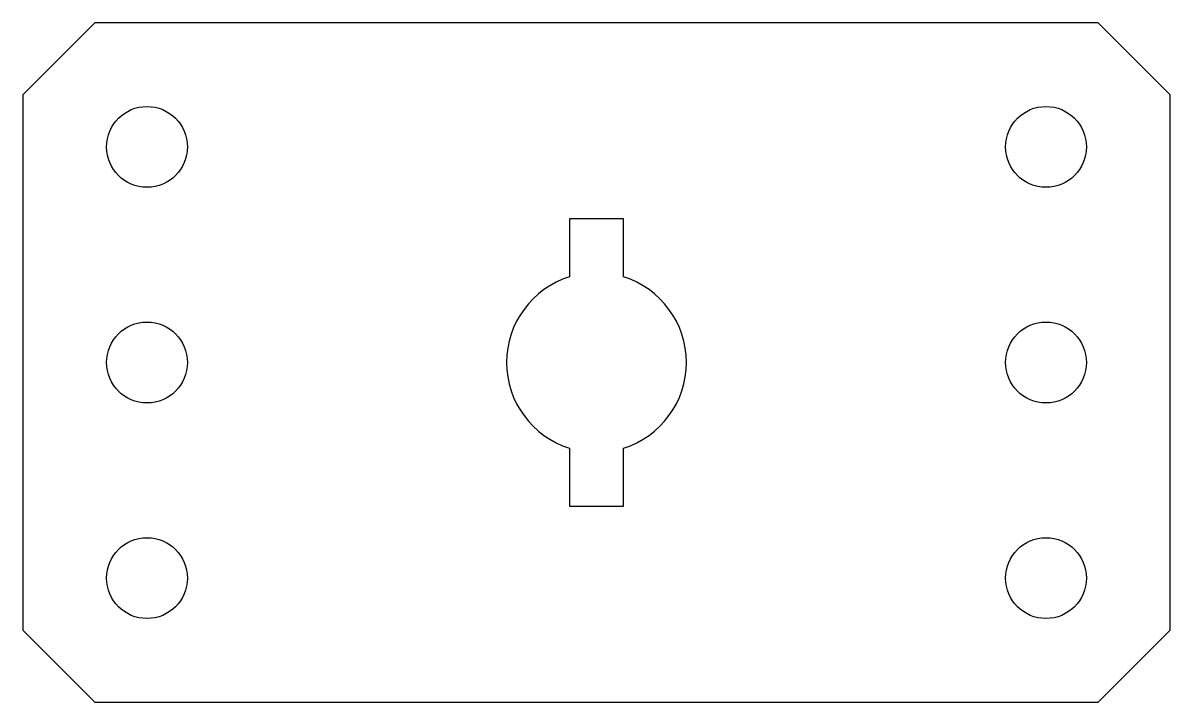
# Model space of a CAD drawing. Header units: millimetres. Extents: x 0 to 63.8, y 0 to 37.8.
import ezdxf

# ---------------------------------------------------------------- set-up
doc = ezdxf.new("R2010")
doc.units = ezdxf.units.MM
doc.layers.get('0').update_dxf_attribs({"lineweight": 25, "true_color": 0xffffff})

msp = doc.modelspace()

# ---------------------------------------------------------------- linework, layer by layer
for p, q in [((4, 37.8), (0, 33.8)), ((59.8, 37.8), (4, 37.8)), ((59.8, 37.8), (63.8, 33.8)), ((0, 33.8), (0, 4)), ((63.8, 4), (63.8, 33.8)), ((33.4, 26.9), (30.4, 26.9)), ((30.4, 26.9), (30.4, 23.67)), ((33.4, 23.67), (33.4, 26.9)), ((30.4, 14.13), (30.4, 10.9)), ((33.4, 10.9), (33.4, 14.13)), ((30.4, 10.9), (33.4, 10.9)), ((0, 4), (4, 0)), ((63.8, 4), (59.8, 0)), ((4, 0), (59.8, 0))]:
    msp.add_line(p, q)
for centre in [(6.9, 30.9), (56.9, 30.9), (6.9, 18.9), (56.9, 18.9), (6.9, 6.9), (56.9, 6.9)]:
    msp.add_circle(centre, 2.25)
for start, end in [(107.4576, 252.5424), (287.4576, 72.5424)]:
    msp.add_arc((31.9, 18.9), 5, start, end)

doc.saveas('drawing.dxf')
